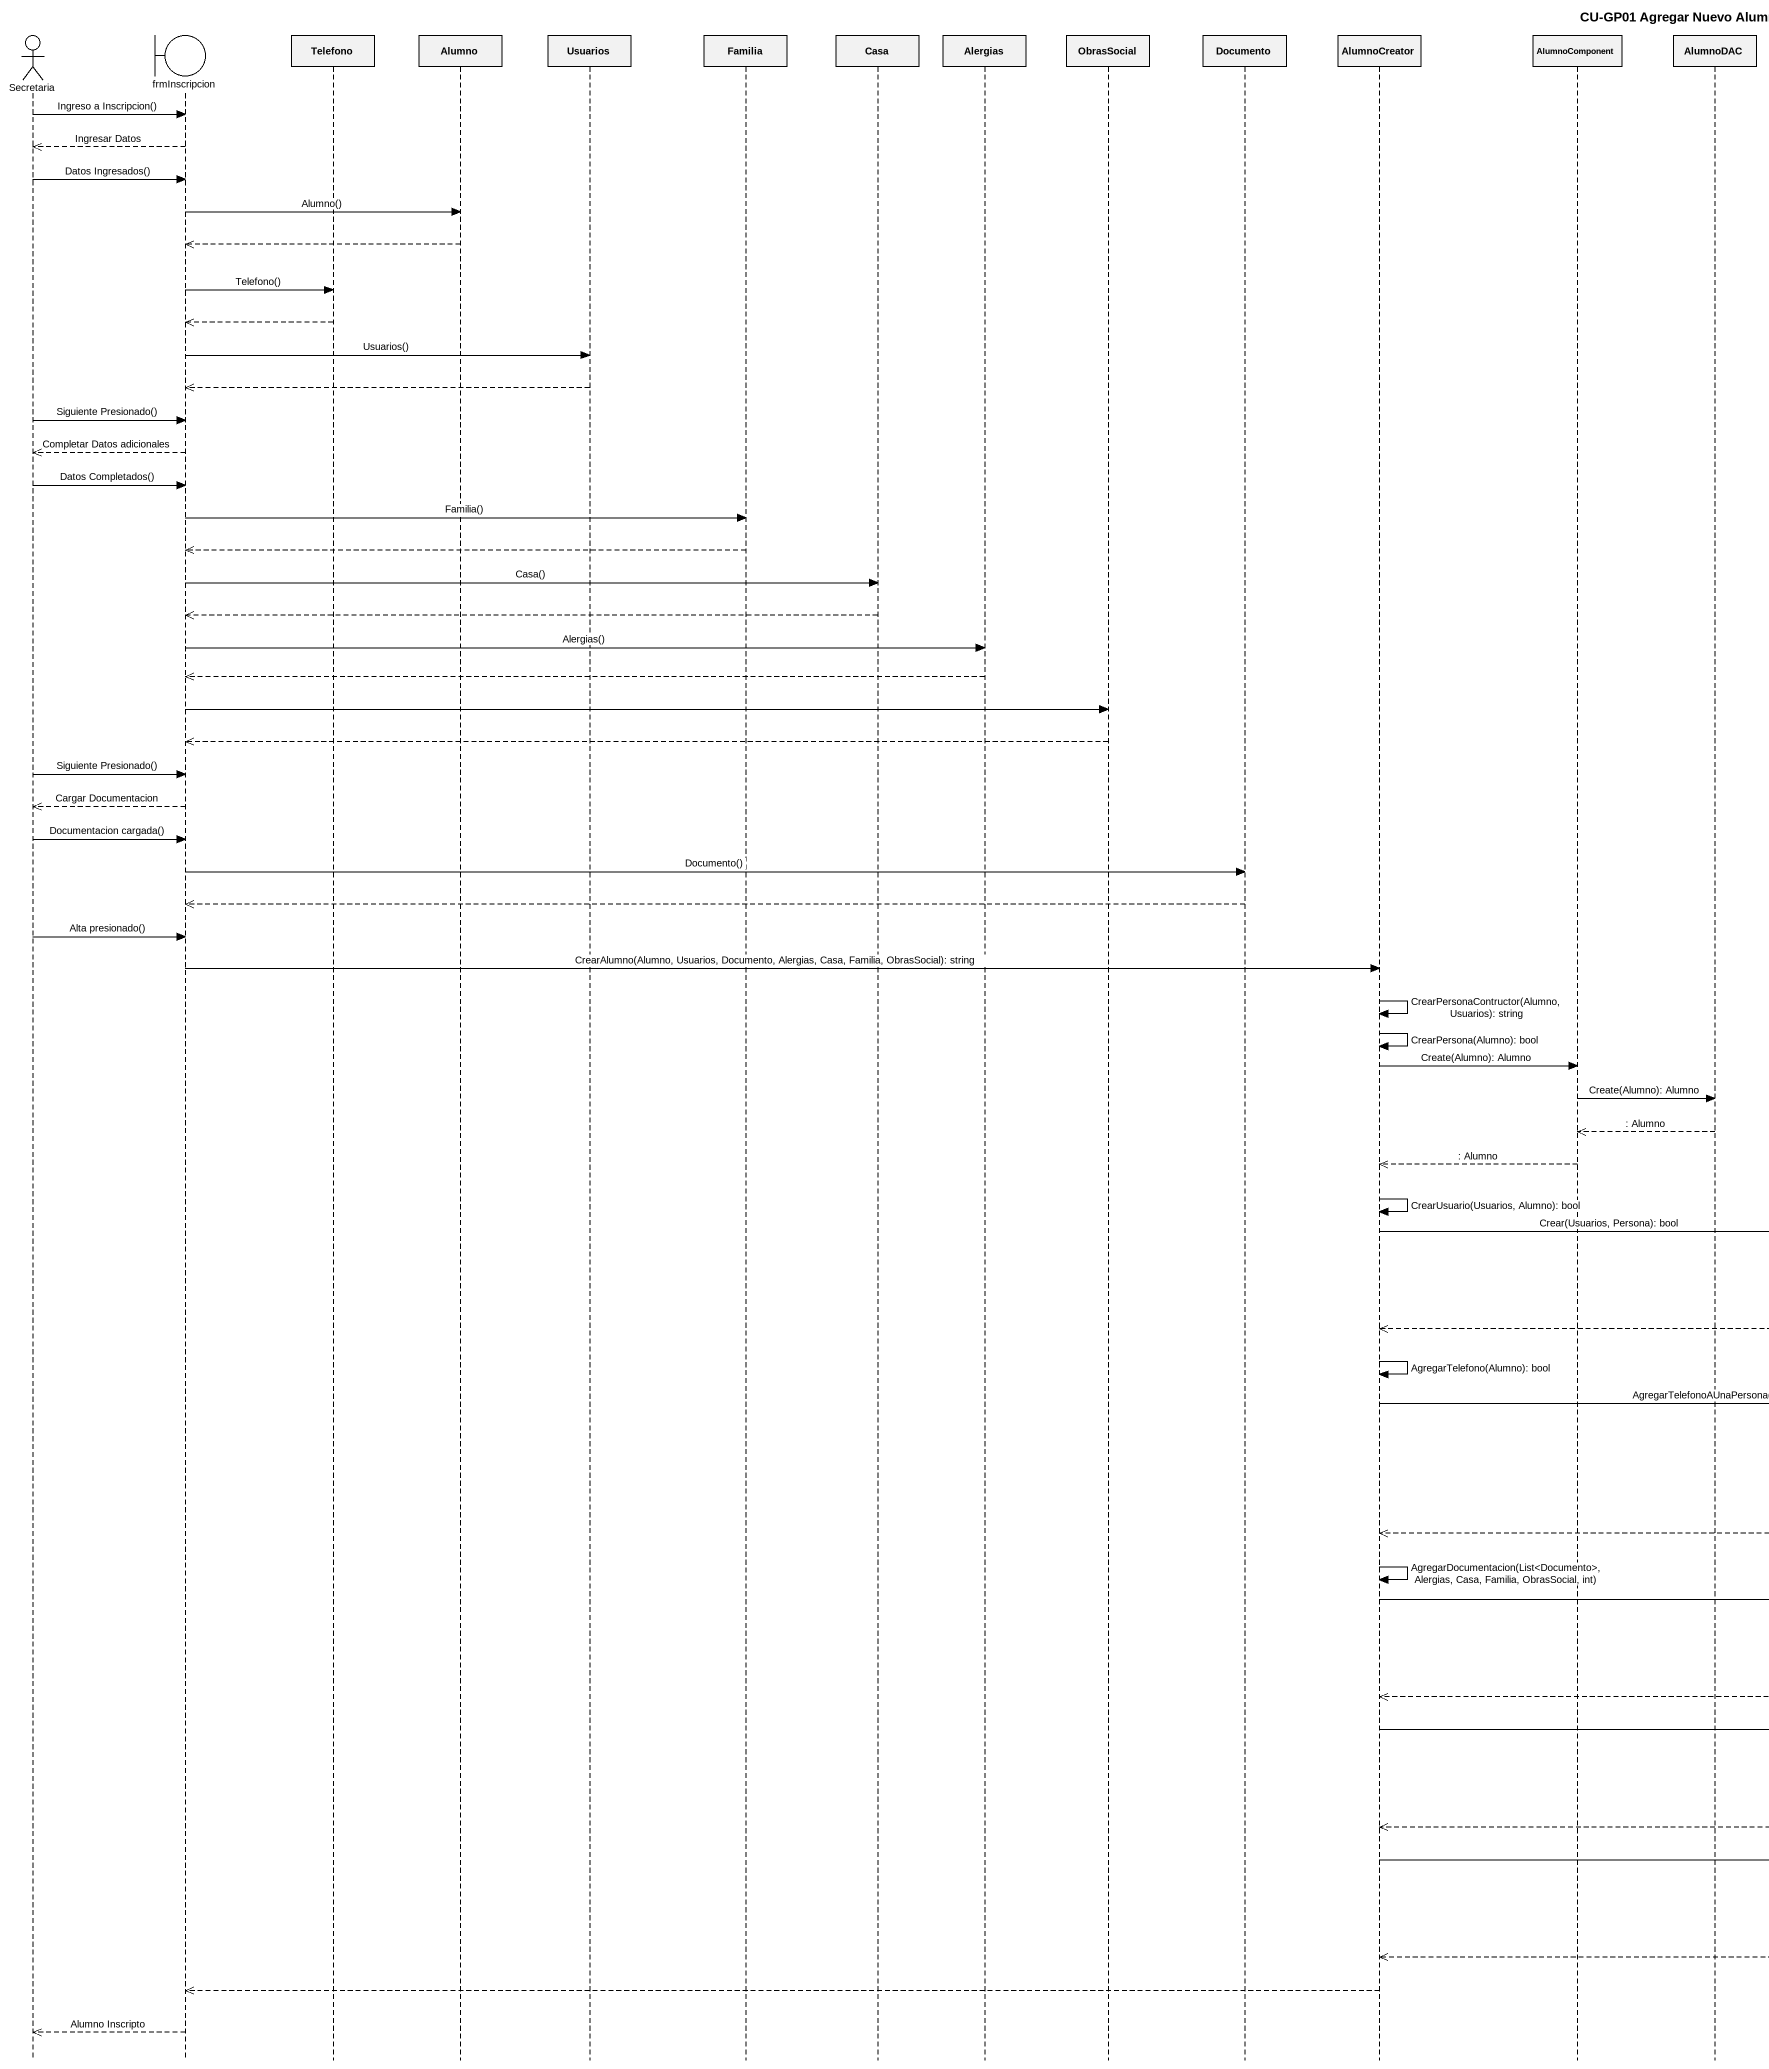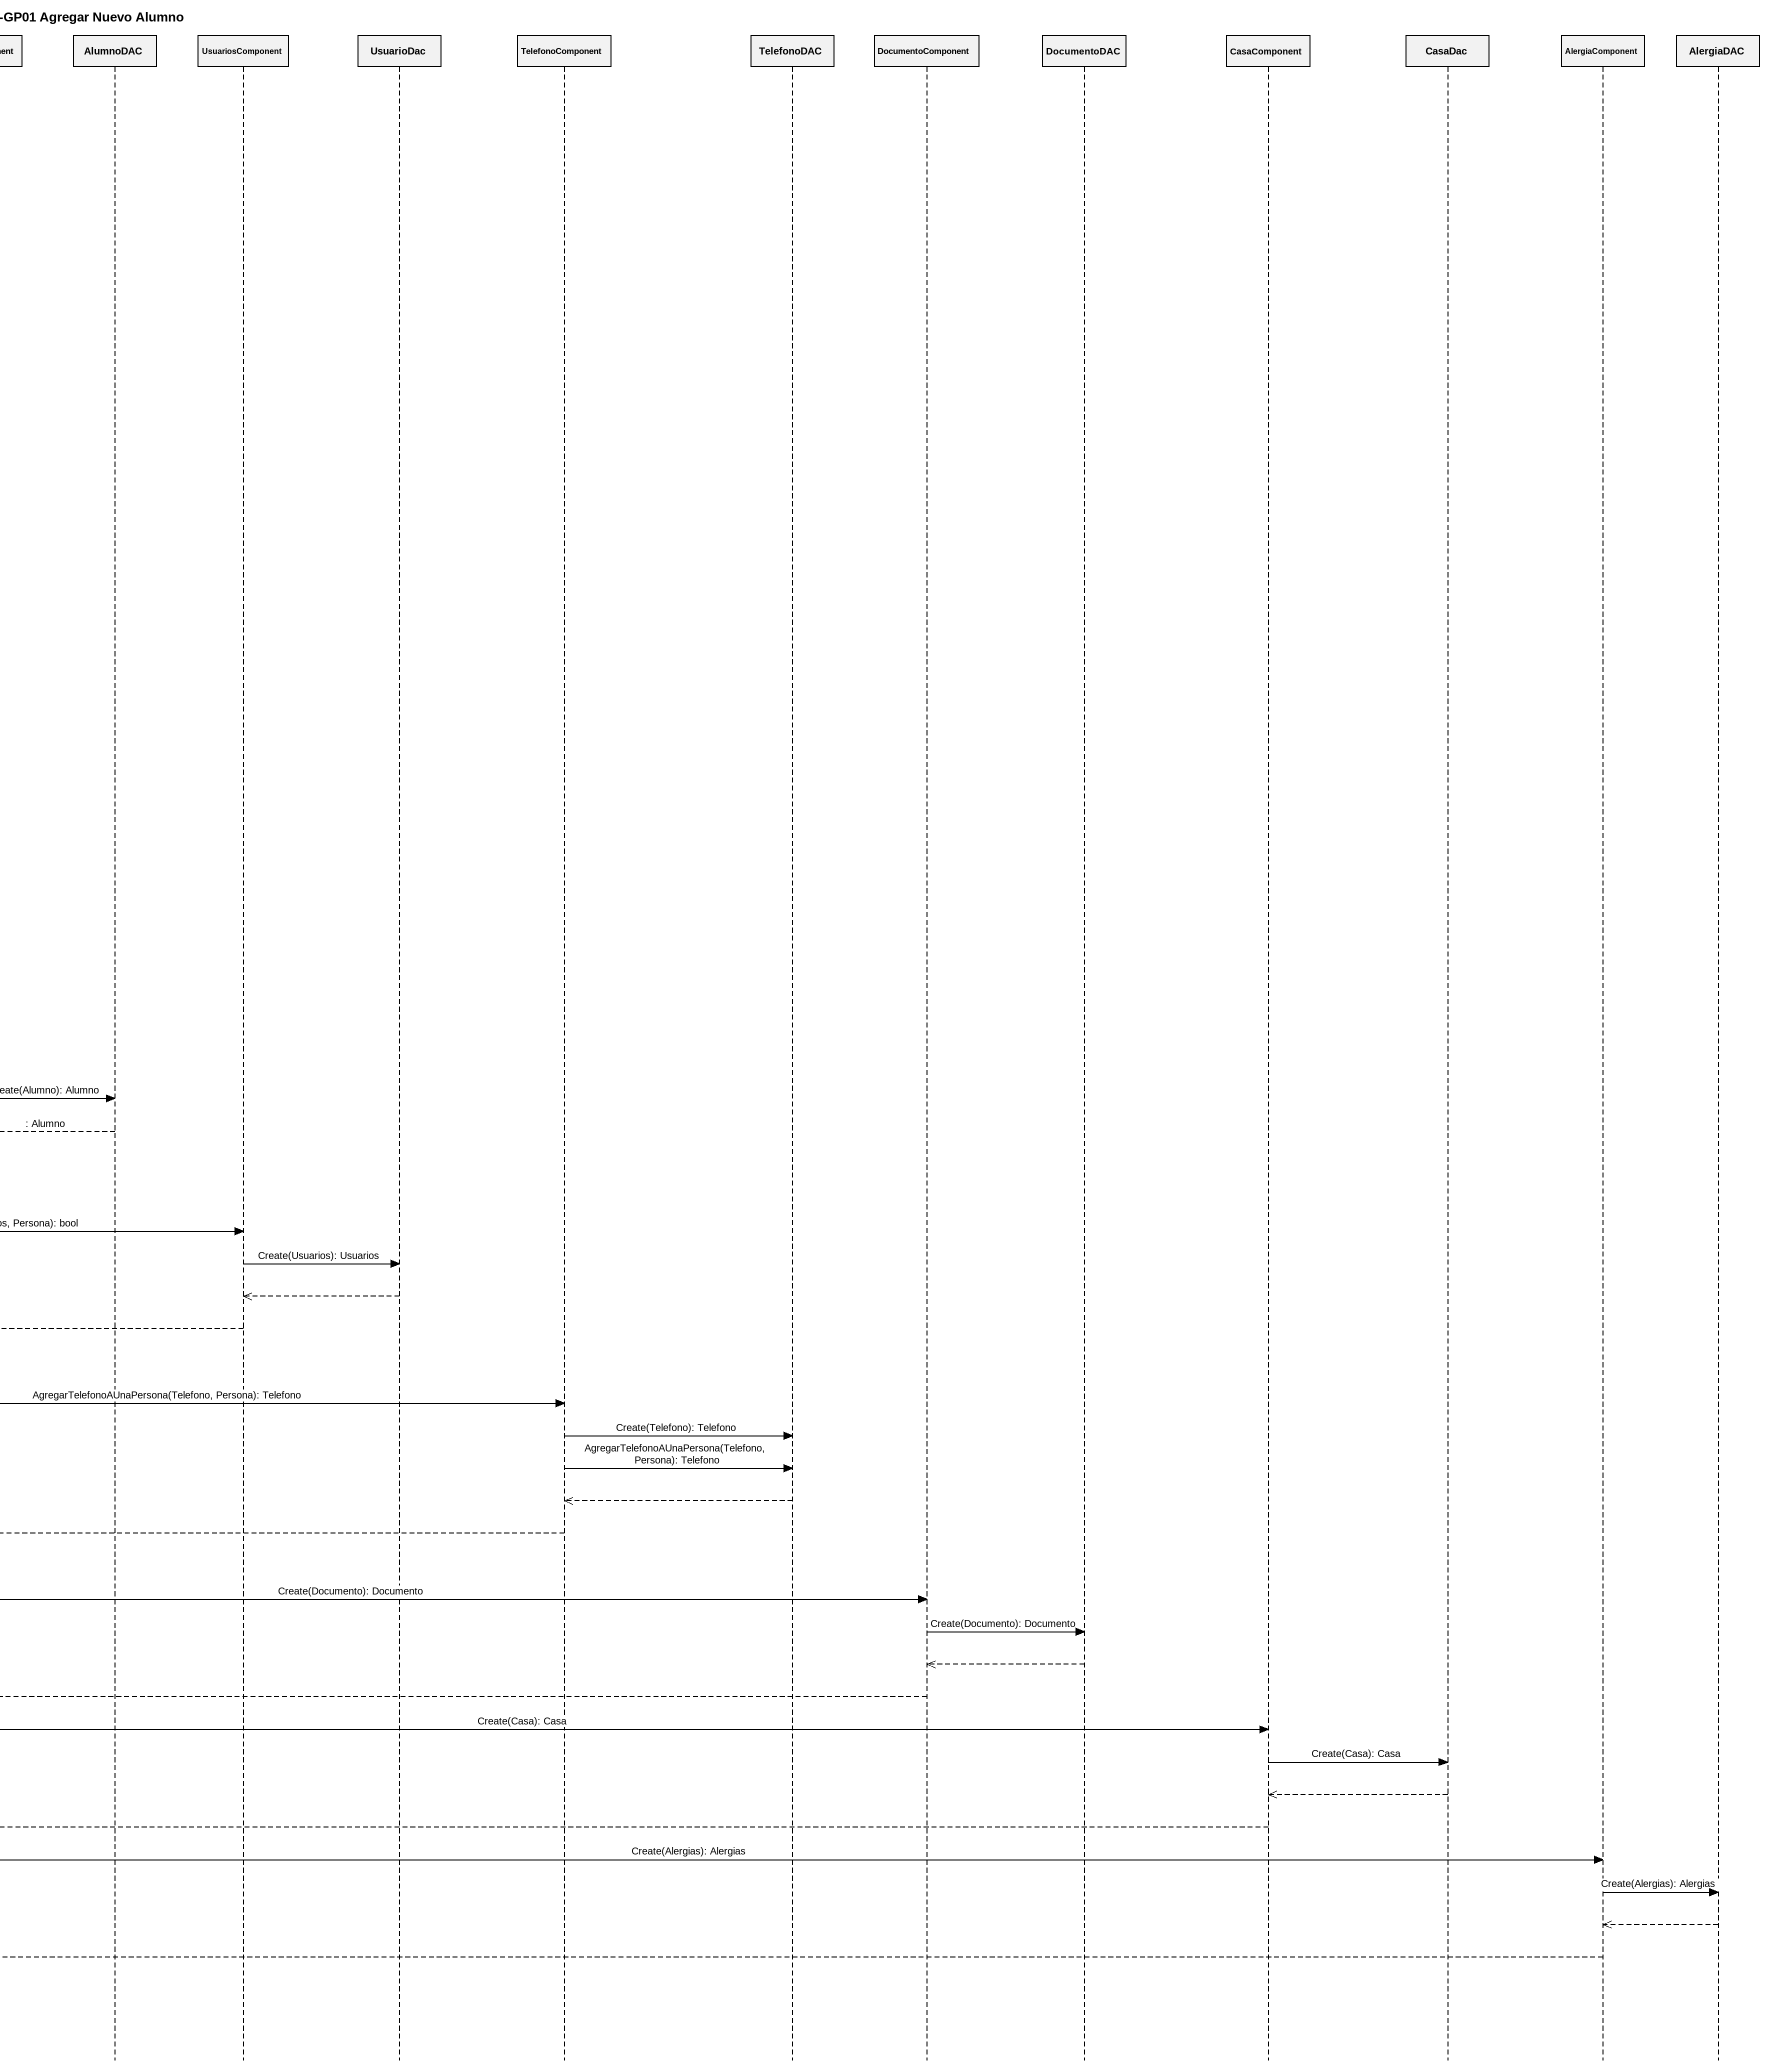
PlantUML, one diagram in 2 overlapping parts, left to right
@startuml
title CU-GP01 Agregar Nuevo Alumno
hide footbox
actor Secretaria
boundary frmInscripcion
participant Telefono
participant Alumno
participant Usuarios
participant Familia
participant Casa
participant Alergias
participant ObrasSocial
participant Documento
participant AlumnoCreator
participant AlumnoComponent
participant AlumnoDAC
participant UsuariosComponent
participant UsuarioDac
participant TelefonoComponent
participant TelefonoDAC
participant DocumentoComponent
participant DocumentoDAC
participant CasaComponent
participant CasaDac
participant AlergiaComponent
participant AlergiaDAC

Secretaria -> frmInscripcion : Ingreso a Inscripcion()
frmInscripcion -->> Secretaria : Ingresar Datos
Secretaria -> frmInscripcion : Datos Ingresados()
frmInscripcion -> Alumno : Alumno()
Alumno -->> frmInscripcion
frmInscripcion -> Telefono : Telefono()
Telefono -->> frmInscripcion
frmInscripcion -> Usuarios : Usuarios()
Usuarios -->> frmInscripcion
Secretaria -> frmInscripcion : Siguiente Presionado()
frmInscripcion -->> Secretaria : Completar Datos adicionales
Secretaria -> frmInscripcion : Datos Completados()
frmInscripcion -> Familia : Familia()
Familia -->> frmInscripcion
frmInscripcion -> Casa : Casa()
Casa -->> frmInscripcion
frmInscripcion -> Alergias : Alergias()
Alergias -->> frmInscripcion
frmInscripcion -> ObrasSocial
ObrasSocial -->> frmInscripcion
Secretaria -> frmInscripcion : Siguiente Presionado()
frmInscripcion -->> Secretaria : Cargar Documentacion
Secretaria -> frmInscripcion : Documentacion cargada()
frmInscripcion -> Documento : Documento()
Documento -->> frmInscripcion
Secretaria -> frmInscripcion : Alta presionado()
frmInscripcion -> AlumnoCreator : CrearAlumno(Alumno, Usuarios, Documento, Alergias, Casa, Familia, ObrasSocial): string
AlumnoCreator -> AlumnoCreator : CrearPersonaContructor(Alumno, Usuarios): string
AlumnoCreator -> AlumnoCreator : CrearPersona(Alumno): bool
AlumnoCreator -> AlumnoComponent : Create(Alumno): Alumno
AlumnoComponent -> AlumnoDAC : Create(Alumno): Alumno
AlumnoDAC -->> AlumnoComponent : : Alumno
AlumnoComponent -->> AlumnoCreator : : Alumno
AlumnoCreator -> AlumnoCreator : CrearUsuario(Usuarios, Alumno): bool
AlumnoCreator -> UsuariosComponent : Crear(Usuarios, Persona): bool
UsuariosComponent -> UsuarioDac : Create(Usuarios): Usuarios
UsuarioDac -->> UsuariosComponent
UsuariosComponent -->> AlumnoCreator
AlumnoCreator -> AlumnoCreator : AgregarTelefono(Alumno): bool
AlumnoCreator -> TelefonoComponent : AgregarTelefonoAUnaPersona(Telefono, Persona): Telefono
TelefonoComponent -> TelefonoDAC : Create(Telefono): Telefono
TelefonoComponent -> TelefonoDAC : AgregarTelefonoAUnaPersona(Telefono, Persona): Telefono
TelefonoDAC -->> TelefonoComponent
TelefonoComponent -->> AlumnoCreator
AlumnoCreator -> AlumnoCreator : AgregarDocumentacion(List<Documento>, Alergias, Casa, Familia, ObrasSocial, int)
AlumnoCreator -> DocumentoComponent : Create(Documento): Documento
DocumentoComponent -> DocumentoDAC : Create(Documento): Documento
DocumentoDAC -->> DocumentoComponent
DocumentoComponent -->> AlumnoCreator
AlumnoCreator -> CasaComponent : Create(Casa): Casa
CasaComponent -> CasaDac : Create(Casa): Casa
CasaDac -->> CasaComponent
CasaComponent -->> AlumnoCreator
AlumnoCreator -> AlergiaComponent : Create(Alergias): Alergias
AlergiaComponent -> AlergiaDAC : Create(Alergias): Alergias
AlergiaDAC -->> AlergiaComponent
AlergiaComponent -->> AlumnoCreator
AlumnoCreator -->> frmInscripcion
frmInscripcion -->> Secretaria : Alumno Inscripto
@enduml
